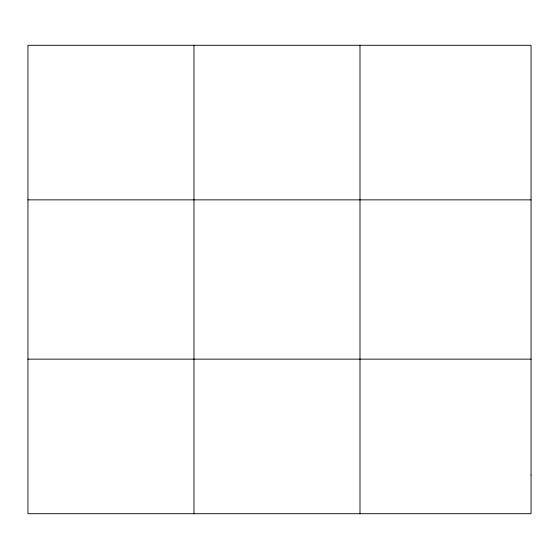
<?xml version="1.0" encoding="UTF-8"?>
<svg xmlns="http://www.w3.org/2000/svg" width="559" height="559" viewBox="0 0 559 559"><rect width="100%" height="100%" fill="white"/><g stroke="black" fill="none" stroke-linecap="round" stroke-linejoin="round"><path stroke-width="0.84" d="M193.973 45.279L193.973 513.721M359.996 45.279L359.996 513.721M27.95 199.863L531.05 199.863M27.95 359.137L531.05 359.137M531.05 475.08L531.05 513.721L27.95 513.721L27.95 45.279L531.05 45.279L531.05 475.08"/></g></svg>
